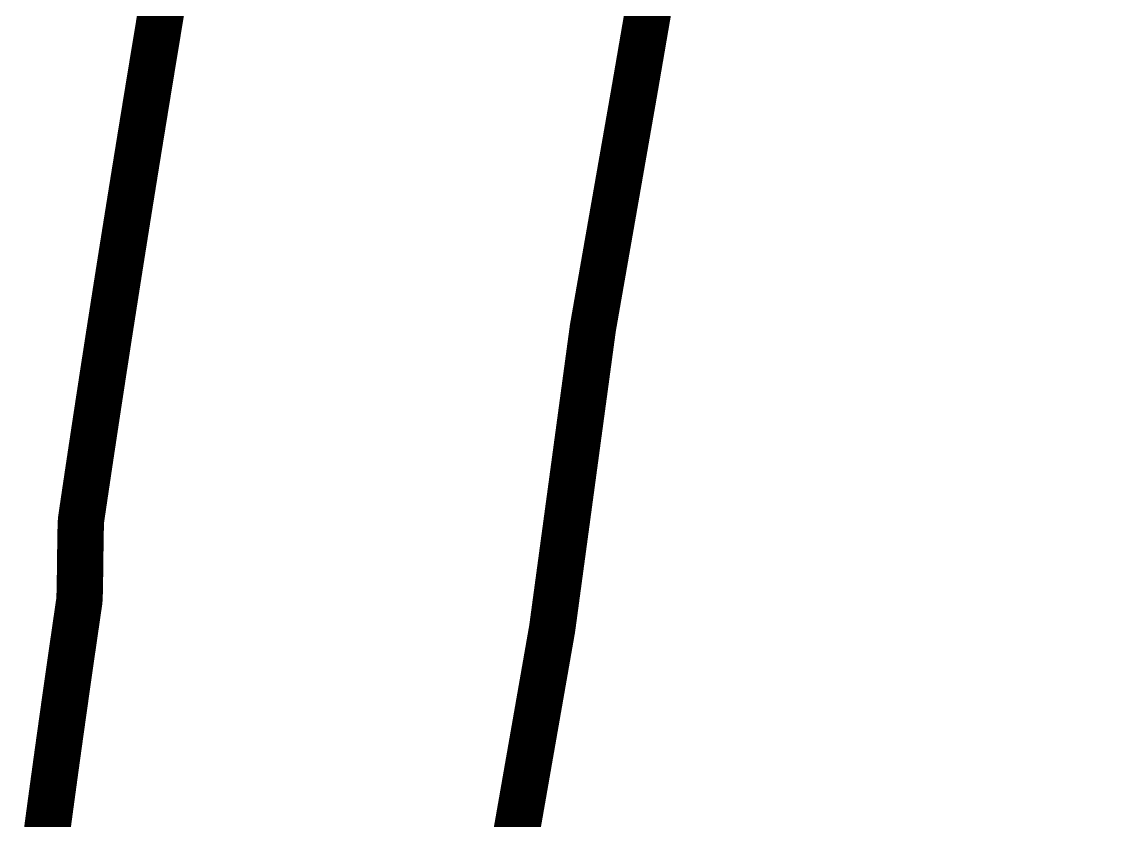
# Model space of a CAD drawing. Header units: inches. Extents: x -1574 to 492, y -294 to 234.
# Drawn here: x -739.563 to -736.594, y -176.146 to -173.989 of the extents above; entities that cross this region are included whole.
import ezdxf

# ---------------------------------------------------------------- set-up
doc = ezdxf.new("R2010")
doc.units = ezdxf.units.IN
doc.header["$MEASUREMENT"] = 0
doc.layers.add('EXTERIOR ELEC EQUIP', color=190, linetype='Continuous')

msp = doc.modelspace()

# ---------------------------------------------------------------- linework, layer by layer
at = {"layer": 'EXTERIOR ELEC EQUIP', "const_width": 0.125}
msp.add_lwpolyline([(-736.65621, -163.90117), (-736.69181, -164.43218), (-736.76053, -165.31499), (-736.83939, -166.21514), (-736.92708, -167.12116), (-737.02226, -168.0216), (-737.12362, -168.905), (-737.22982, -169.7599), (-737.33963, -170.57726), (-737.45209, -171.35775), (-737.5663, -172.10444), (-737.6814, -172.82043), (-737.7965, -173.5088), (-737.91072, -174.17263), (-738.02318, -174.81502), (-738.13299, -175.62654), (-738.23953, -176.23508)], dxfattribs=at)
at = {"layer": 'EXTERIOR ELEC EQUIP', "color": 60, "const_width": 0.125}
msp.add_lwpolyline([(-739.5001, -176.2094), (-739.49989, -176.20778), (-739.49967, -176.20616), (-739.49945, -176.20454), (-739.49924, -176.20292), (-739.49902, -176.20131), (-739.49881, -176.19969), (-739.49859, -176.19807), (-739.49838, -176.19645), (-739.49816, -176.19483), (-739.49794, -176.19321), (-739.49773, -176.19159), (-739.49751, -176.18997), (-739.4973, -176.18835), (-739.49708, -176.18673), (-739.49686, -176.18511), (-739.49665, -176.18349), (-739.49643, -176.18187), (-739.49621, -176.18025), (-739.496, -176.17863), (-739.49578, -176.17701), (-739.49556, -176.17539), (-739.49535, -176.17377), (-739.49513, -176.17215), (-739.49491, -176.17053), (-739.4947, -176.16891), (-739.49448, -176.16729), (-739.49426, -176.16567), (-739.49404, -176.16405), (-739.49383, -176.16243), (-739.49361, -176.16081), (-739.49339, -176.15918), (-739.49318, -176.15756), (-739.49296, -176.15594), (-739.49274, -176.15432), (-739.49252, -176.1527), (-739.4923, -176.15108), (-739.49209, -176.14946), (-739.49187, -176.14783), (-739.49165, -176.14621), (-739.49143, -176.14459), (-739.49121, -176.14297), (-739.491, -176.14135), (-739.49078, -176.13973), (-739.49056, -176.1381), (-739.49034, -176.13648), (-739.49012, -176.13486), (-739.4899, -176.13324), (-739.48969, -176.13161), (-739.48947, -176.12999), (-739.48925, -176.12837), (-739.48903, -176.12675), (-739.48881, -176.12512), (-739.48859, -176.1235), (-739.48837, -176.12188), (-739.48815, -176.12025), (-739.48793, -176.11863), (-739.48772, -176.11701), (-739.4875, -176.11539), (-739.48728, -176.11376), (-739.48706, -176.11214), (-739.48684, -176.11051), (-739.48662, -176.10889), (-739.4864, -176.10727), (-739.48618, -176.10564), (-739.48596, -176.10402), (-739.48574, -176.1024), (-739.48552, -176.10077), (-739.4853, -176.09915), (-739.48508, -176.09752), (-739.48486, -176.0959), (-739.48464, -176.09428), (-739.48442, -176.09265), (-739.4842, -176.09103), (-739.48398, -176.0894), (-739.48376, -176.08778), (-739.48354, -176.08615), (-739.48332, -176.08453), (-739.48309, -176.0829), (-739.48287, -176.08128), (-739.48265, -176.07965), (-739.48243, -176.07803), (-739.48221, -176.0764), (-739.48199, -176.07478), (-739.48177, -176.07315), (-739.48155, -176.07153), (-739.48133, -176.0699), (-739.48111, -176.06828), (-739.48088, -176.06665), (-739.48066, -176.06502), (-739.48044, -176.0634), (-739.48022, -176.06177), (-739.48, -176.06015), (-739.47978, -176.05852), (-739.47955, -176.05689), (-739.47933, -176.05527), (-739.47911, -176.05364), (-739.47889, -176.05202), (-739.47867, -176.05039), (-739.47844, -176.04876), (-739.47822, -176.04714), (-739.478, -176.04551), (-739.47778, -176.04388), (-739.47756, -176.04226), (-739.47733, -176.04063), (-739.47711, -176.039), (-739.47689, -176.03737), (-739.47666, -176.03575), (-739.47644, -176.03412), (-739.47622, -176.03249), (-739.476, -176.03086), (-739.47577, -176.02924), (-739.47555, -176.02761), (-739.47533, -176.02598), (-739.4751, -176.02435), (-739.47488, -176.02273), (-739.47466, -176.0211), (-739.47443, -176.01947), (-739.47421, -176.01784), (-739.47399, -176.01621), (-739.47376, -176.01459), (-739.47354, -176.01296), (-739.47332, -176.01133), (-739.47309, -176.0097), (-739.47287, -176.00807), (-739.47265, -176.00644), (-739.47242, -176.00482), (-739.4722, -176.00319), (-739.47197, -176.00156), (-739.47175, -175.99993), (-739.47152, -175.9983), (-739.4713, -175.99667), (-739.47108, -175.99504), (-739.47085, -175.99341), (-739.47063, -175.99178), (-739.4704, -175.99015), (-739.47018, -175.98852), (-739.46995, -175.98689), (-739.46973, -175.98526), (-739.4695, -175.98363), (-739.46928, -175.982), (-739.46905, -175.98038), (-739.46883, -175.97875), (-739.4686, -175.97712), (-739.46838, -175.97548), (-739.46815, -175.97385), (-739.46793, -175.97222), (-739.4677, -175.97059), (-739.46748, -175.96896), (-739.46725, -175.96733), (-739.46703, -175.9657), (-739.4668, -175.96407), (-739.46657, -175.96244), (-739.46635, -175.96081), (-739.46612, -175.95918), (-739.4659, -175.95755), (-739.46567, -175.95592), (-739.46544, -175.95429), (-739.46522, -175.95265), (-739.46499, -175.95102), (-739.46477, -175.94939), (-739.46454, -175.94776), (-739.46431, -175.94613), (-739.46409, -175.9445), (-739.46386, -175.94287), (-739.46363, -175.94123), (-739.46341, -175.9396), (-739.46318, -175.93797), (-739.46295, -175.93634), (-739.46273, -175.93471), (-739.4625, -175.93307), (-739.46227, -175.93144), (-739.46205, -175.92981), (-739.46182, -175.92818), (-739.46159, -175.92654), (-739.46136, -175.92491), (-739.46114, -175.92328), (-739.46091, -175.92165), (-739.46068, -175.92001), (-739.46046, -175.91838), (-739.46023, -175.91675), (-739.46, -175.91511), (-739.45977, -175.91348), (-739.45954, -175.91185), (-739.45932, -175.91022), (-739.45909, -175.90858), (-739.45886, -175.90695), (-739.45863, -175.90531), (-739.4584, -175.90368), (-739.45818, -175.90205), (-739.45795, -175.90041), (-739.45772, -175.89878), (-739.45749, -175.89715), (-739.45726, -175.89551), (-739.45703, -175.89388), (-739.45681, -175.89224), (-739.45658, -175.89061), (-739.45635, -175.88898), (-739.45612, -175.88734), (-739.45589, -175.88571), (-739.45566, -175.88407), (-739.45543, -175.88244), (-739.4552, -175.8808), (-739.45497, -175.87917), (-739.45475, -175.87753), (-739.45452, -175.8759), (-739.45429, -175.87426), (-739.45406, -175.87263), (-739.45383, -175.87099), (-739.4536, -175.86936), (-739.45337, -175.86772), (-739.45314, -175.86609), (-739.45291, -175.86445), (-739.45268, -175.86282), (-739.45245, -175.86118), (-739.45222, -175.85954), (-739.45199, -175.85791), (-739.45176, -175.85627), (-739.45153, -175.85464), (-739.4513, -175.853), (-739.45107, -175.85137), (-739.45084, -175.84973), (-739.45061, -175.84809), (-739.45038, -175.84646), (-739.45015, -175.84482), (-739.44992, -175.84318), (-739.44969, -175.84155), (-739.44946, -175.83991), (-739.44923, -175.83827), (-739.449, -175.83664), (-739.44876, -175.835), (-739.44853, -175.83336), (-739.4483, -175.83173), (-739.44807, -175.83009), (-739.44784, -175.82845), (-739.44761, -175.82681), (-739.44738, -175.82518), (-739.44715, -175.82354), (-739.44692, -175.8219), (-739.44668, -175.82026), (-739.44645, -175.81863), (-739.44622, -175.81699), (-739.44599, -175.81535), (-739.44576, -175.81371), (-739.44553, -175.81208), (-739.44529, -175.81044), (-739.44506, -175.8088), (-739.44483, -175.80716), (-739.4446, -175.80552), (-739.44437, -175.80388), (-739.44413, -175.80225), (-739.4439, -175.80061), (-739.44367, -175.79897), (-739.44344, -175.79733), (-739.44321, -175.79569), (-739.44297, -175.79405), (-739.44274, -175.79241), (-739.44251, -175.79078), (-739.44227, -175.78914), (-739.44204, -175.7875), (-739.44181, -175.78586), (-739.44158, -175.78422), (-739.44134, -175.78258), (-739.44111, -175.78094), (-739.44088, -175.7793), (-739.44064, -175.77766), (-739.44041, -175.77602), (-739.44018, -175.77438), (-739.43994, -175.77274), (-739.43971, -175.7711), (-739.43948, -175.76946), (-739.43924, -175.76782), (-739.43901, -175.76618), (-739.43878, -175.76454), (-739.43854, -175.7629), (-739.43831, -175.76126), (-739.43808, -175.75962), (-739.43784, -175.75798), (-739.43761, -175.75634), (-739.43737, -175.7547), (-739.43714, -175.75306), (-739.43691, -175.75142), (-739.43667, -175.74978), (-739.43644, -175.74814), (-739.4362, -175.7465), (-739.43597, -175.74485), (-739.43573, -175.74321), (-739.4355, -175.74157), (-739.43527, -175.73993), (-739.43503, -175.73829), (-739.4348, -175.73665), (-739.43456, -175.73501), (-739.43433, -175.73336), (-739.43409, -175.73172), (-739.43386, -175.73008), (-739.43362, -175.72844), (-739.43339, -175.7268), (-739.43315, -175.72516), (-739.43292, -175.72351), (-739.43268, -175.72187), (-739.43245, -175.72023), (-739.43221, -175.71859), (-739.43197, -175.71694), (-739.43174, -175.7153), (-739.4315, -175.71366), (-739.43127, -175.71202), (-739.43103, -175.71037), (-739.4308, -175.70873), (-739.43056, -175.70709), (-739.43032, -175.70545), (-739.43009, -175.7038), (-739.42985, -175.70216), (-739.42962, -175.70052), (-739.42938, -175.69887), (-739.42914, -175.69723), (-739.42891, -175.69559), (-739.42867, -175.69394), (-739.42844, -175.6923), (-739.4282, -175.69066), (-739.42796, -175.68901), (-739.42773, -175.68737), (-739.42749, -175.68572), (-739.42725, -175.68408), (-739.42702, -175.68244), (-739.42678, -175.68079), (-739.42654, -175.67915), (-739.42631, -175.6775), (-739.42607, -175.67586), (-739.42583, -175.67422), (-739.42559, -175.67257), (-739.42536, -175.67093), (-739.42512, -175.66928), (-739.42488, -175.66764), (-739.42464, -175.66599), (-739.42441, -175.66435), (-739.42417, -175.6627), (-739.42393, -175.66106), (-739.42369, -175.65941), (-739.42346, -175.65777), (-739.42322, -175.65612), (-739.42298, -175.65448), (-739.42274, -175.65283), (-739.42251, -175.65119), (-739.42227, -175.64954), (-739.42203, -175.6479), (-739.42179, -175.64625), (-739.42155, -175.64461), (-739.42131, -175.64296), (-739.42108, -175.64131), (-739.42084, -175.63967), (-739.4206, -175.63802), (-739.42036, -175.63638), (-739.42012, -175.63473), (-739.41988, -175.63308), (-739.41965, -175.63144), (-739.41941, -175.62979), (-739.41917, -175.62814), (-739.41893, -175.6265), (-739.41869, -175.62485), (-739.41845, -175.6232), (-739.41821, -175.62156), (-739.41797, -175.61991), (-739.41773, -175.61826), (-739.41749, -175.61662), (-739.41725, -175.61497), (-739.41702, -175.61332), (-739.41678, -175.61168), (-739.41654, -175.61003), (-739.4163, -175.60838), (-739.41606, -175.60673), (-739.41582, -175.60509), (-739.41558, -175.60344), (-739.41534, -175.60179), (-739.4151, -175.60014), (-739.41486, -175.5985), (-739.41462, -175.59685), (-739.41438, -175.5952), (-739.41414, -175.59355), (-739.4139, -175.5919), (-739.41366, -175.59026), (-739.41342, -175.58861), (-739.41318, -175.58696), (-739.41294, -175.58531), (-739.4127, -175.58366), (-739.41246, -175.58201), (-739.41222, -175.58037), (-739.41197, -175.57872), (-739.41173, -175.57707), (-739.41149, -175.57542), (-739.41125, -175.57377), (-739.41101, -175.57212), (-739.41077, -175.57047), (-739.41053, -175.56882), (-739.41029, -175.56717), (-739.41005, -175.56552), (-739.40981, -175.56388), (-739.40956, -175.56223), (-739.40932, -175.56058), (-739.40908, -175.55893), (-739.40884, -175.55728), (-739.4086, -175.55563), (-739.40836, -175.55392), (-739.40812, -175.55184), (-739.40787, -175.54903), (-739.40763, -175.54512), (-739.40739, -175.53975), (-739.40715, -175.53254), (-739.40691, -175.52314), (-739.40667, -175.51118), (-739.40642, -175.49647), (-739.40618, -175.47956), (-739.40594, -175.46118), (-739.4057, -175.44208), (-739.40545, -175.42297), (-739.40521, -175.40459), (-739.40497, -175.38768), (-739.40473, -175.37297), (-739.40448, -175.36101), (-739.40424, -175.3516), (-739.404, -175.3444), (-739.40376, -175.33902), (-739.40351, -175.33511), (-739.40327, -175.3323), (-739.40303, -175.33023), (-739.40279, -175.32851), (-739.40254, -175.32686), (-739.4023, -175.32521), (-739.40206, -175.32356), (-739.40181, -175.32191), (-739.40157, -175.32025), (-739.40133, -175.3186), (-739.40108, -175.31695), (-739.40084, -175.3153), (-739.4006, -175.31365), (-739.40035, -175.31199), (-739.40011, -175.31034), (-739.39987, -175.30869), (-739.39962, -175.30704), (-739.39938, -175.30538), (-739.39913, -175.30373), (-739.39889, -175.30208), (-739.39865, -175.30043), (-739.3984, -175.29877), (-739.39816, -175.29712), (-739.39791, -175.29547), (-739.39767, -175.29381), (-739.39743, -175.29216), (-739.39718, -175.29051), (-739.39694, -175.28886), (-739.39669, -175.2872), (-739.39645, -175.28555), (-739.3962, -175.2839), (-739.39596, -175.28224), (-739.39571, -175.28059), (-739.39547, -175.27893), (-739.39522, -175.27728), (-739.39498, -175.27563), (-739.39473, -175.27397), (-739.39449, -175.27232), (-739.39424, -175.27067), (-739.394, -175.26901), (-739.39375, -175.26736), (-739.39351, -175.2657), (-739.39326, -175.26405), (-739.39302, -175.26239), (-739.39277, -175.26074), (-739.39253, -175.25909), (-739.39228, -175.25743), (-739.39204, -175.25578), (-739.39179, -175.25412), (-739.39155, -175.25247), (-739.3913, -175.25081), (-739.39105, -175.24916), (-739.39081, -175.2475), (-739.39056, -175.24585), (-739.39032, -175.24419), (-739.39007, -175.24254), (-739.38982, -175.24088), (-739.38958, -175.23923), (-739.38933, -175.23757), (-739.38909, -175.23591), (-739.38884, -175.23426), (-739.38859, -175.2326), (-739.38835, -175.23095), (-739.3881, -175.22929), (-739.38785, -175.22764), (-739.38761, -175.22598), (-739.38736, -175.22432), (-739.38711, -175.22267), (-739.38687, -175.22101), (-739.38662, -175.21935), (-739.38637, -175.2177), (-739.38613, -175.21604), (-739.38588, -175.21439), (-739.38563, -175.21273), (-739.38538, -175.21107), (-739.38514, -175.20942), (-739.38489, -175.20776), (-739.38464, -175.2061), (-739.3844, -175.20445), (-739.38415, -175.20279), (-739.3839, -175.20113), (-739.38365, -175.19947), (-739.38341, -175.19782), (-739.38316, -175.19616), (-739.38291, -175.1945), (-739.38266, -175.19284), (-739.38241, -175.19119), (-739.38217, -175.18953), (-739.38192, -175.18787), (-739.38167, -175.18621), (-739.38142, -175.18456), (-739.38117, -175.1829), (-739.38093, -175.18124), (-739.38068, -175.17958), (-739.38043, -175.17793), (-739.38018, -175.17627), (-739.37993, -175.17461), (-739.37969, -175.17295), (-739.37944, -175.17129), (-739.37919, -175.16963), (-739.37894, -175.16798), (-739.37869, -175.16632), (-739.37844, -175.16466), (-739.37819, -175.163), (-739.37794, -175.16134), (-739.3777, -175.15968), (-739.37745, -175.15802), (-739.3772, -175.15636), (-739.37695, -175.1547), (-739.3767, -175.15305), (-739.37645, -175.15139), (-739.3762, -175.14973), (-739.37595, -175.14807), (-739.3757, -175.14641), (-739.37545, -175.14475), (-739.3752, -175.14309), (-739.37495, -175.14143), (-739.3747, -175.13977), (-739.37445, -175.13811), (-739.3742, -175.13645), (-739.37395, -175.13479), (-739.37371, -175.13313), (-739.37346, -175.13147), (-739.37321, -175.12981), (-739.37296, -175.12815), (-739.37271, -175.12649), (-739.37246, -175.12483), (-739.37221, -175.12317), (-739.37195, -175.12151), (-739.3717, -175.11985), (-739.37145, -175.11819), (-739.3712, -175.11653), (-739.37095, -175.11487), (-739.3707, -175.11321), (-739.37045, -175.11154), (-739.3702, -175.10988), (-739.36995, -175.10822), (-739.3697, -175.10656), (-739.36945, -175.1049), (-739.3692, -175.10324), (-739.36895, -175.10158), (-739.3687, -175.09992), (-739.36845, -175.09826), (-739.36819, -175.09659), (-739.36794, -175.09493), (-739.36769, -175.09327), (-739.36744, -175.09161), (-739.36719, -175.08995), (-739.36694, -175.08828), (-739.36669, -175.08662), (-739.36644, -175.08496), (-739.36618, -175.0833), (-739.36593, -175.08164), (-739.36568, -175.07997), (-739.36543, -175.07831), (-739.36518, -175.07665), (-739.36493, -175.07499), (-739.36467, -175.07332), (-739.36442, -175.07166), (-739.36417, -175.07), (-739.36392, -175.06834), (-739.36367, -175.06667), (-739.36341, -175.06501), (-739.36316, -175.06335), (-739.36291, -175.06169), (-739.36266, -175.06002), (-739.3624, -175.05836), (-739.36215, -175.0567), (-739.3619, -175.05503), (-739.36165, -175.05337), (-739.36139, -175.05171), (-739.36114, -175.05004), (-739.36089, -175.04838), (-739.36064, -175.04672), (-739.36038, -175.04505), (-739.36013, -175.04339), (-739.35988, -175.04172), (-739.35963, -175.04006), (-739.35937, -175.0384), (-739.35912, -175.03673), (-739.35887, -175.03507), (-739.35861, -175.0334), (-739.35836, -175.03174), (-739.35811, -175.03008), (-739.35785, -175.02841), (-739.3576, -175.02675), (-739.35735, -175.02508), (-739.35709, -175.02342), (-739.35684, -175.02175), (-739.35659, -175.02009), (-739.35633, -175.01842), (-739.35608, -175.01676), (-739.35582, -175.01509), (-739.35557, -175.01343), (-739.35532, -175.01176), (-739.35506, -175.0101), (-739.35481, -175.00843), (-739.35455, -175.00677), (-739.3543, -175.0051), (-739.35405, -175.00344), (-739.35379, -175.00177), (-739.35354, -175.00011), (-739.35328, -174.99844), (-739.35303, -174.99677), (-739.35277, -174.99511), (-739.35252, -174.99344), (-739.35227, -174.99178), (-739.35201, -174.99011), (-739.35176, -174.98844), (-739.3515, -174.98678), (-739.35125, -174.98511), (-739.35099, -174.98345), (-739.35074, -174.98178), (-739.35048, -174.98011), (-739.35023, -174.97845), (-739.34997, -174.97678), (-739.34972, -174.97511), (-739.34946, -174.97345), (-739.34921, -174.97178), (-739.34895, -174.97011), (-739.3487, -174.96845), (-739.34844, -174.96678), (-739.34819, -174.96511), (-739.34793, -174.96345), (-739.34767, -174.96178), (-739.34742, -174.96011), (-739.34716, -174.95844), (-739.34691, -174.95678), (-739.34665, -174.95511), (-739.3464, -174.95344), (-739.34614, -174.95177), (-739.34588, -174.95011), (-739.34563, -174.94844), (-739.34537, -174.94677), (-739.34512, -174.9451), (-739.34486, -174.94343), (-739.3446, -174.94177), (-739.34435, -174.9401), (-739.34409, -174.93843), (-739.34383, -174.93676), (-739.34358, -174.93509), (-739.34332, -174.93343), (-739.34307, -174.93176), (-739.34281, -174.93009), (-739.34255, -174.92842), (-739.3423, -174.92675), (-739.34204, -174.92508), (-739.34178, -174.92341), (-739.34153, -174.92175), (-739.34127, -174.92008), (-739.34101, -174.91841), (-739.34075, -174.91674), (-739.3405, -174.91507), (-739.34024, -174.9134), (-739.33998, -174.91173), (-739.33973, -174.91006), (-739.33947, -174.90839), (-739.33921, -174.90672), (-739.33895, -174.90505), (-739.3387, -174.90338), (-739.33844, -174.90171), (-739.33818, -174.90005), (-739.33792, -174.89838), (-739.33767, -174.89671), (-739.33741, -174.89504), (-739.33715, -174.89337), (-739.33689, -174.8917), (-739.33664, -174.89003), (-739.33638, -174.88836), (-739.33612, -174.88669), (-739.33586, -174.88501), (-739.3356, -174.88334), (-739.33535, -174.88167), (-739.33509, -174.88), (-739.33483, -174.87833), (-739.33457, -174.87666), (-739.33431, -174.87499), (-739.33405, -174.87332), (-739.3338, -174.87165), (-739.33354, -174.86998), (-739.33328, -174.86831), (-739.33302, -174.86664), (-739.33276, -174.86497), (-739.3325, -174.86329), (-739.33224, -174.86162), (-739.33199, -174.85995), (-739.33173, -174.85828), (-739.33147, -174.85661), (-739.33121, -174.85494), (-739.33095, -174.85327), (-739.33069, -174.85159), (-739.33043, -174.84992), (-739.33017, -174.84825), (-739.32991, -174.84658), (-739.32965, -174.84491), (-739.3294, -174.84324), (-739.32914, -174.84156), (-739.32888, -174.83989), (-739.32862, -174.83822), (-739.32836, -174.83655), (-739.3281, -174.83487), (-739.32784, -174.8332), (-739.32758, -174.83153), (-739.32732, -174.82986), (-739.32706, -174.82818), (-739.3268, -174.82651), (-739.32654, -174.82484), (-739.32628, -174.82317), (-739.32602, -174.82149), (-739.32576, -174.81982), (-739.3255, -174.81815), (-739.32524, -174.81647), (-739.32498, -174.8148), (-739.32472, -174.81313), (-739.32446, -174.81146), (-739.3242, -174.80978), (-739.32394, -174.80811), (-739.32368, -174.80643), (-739.32342, -174.80476), (-739.32316, -174.80309), (-739.3229, -174.80141), (-739.32263, -174.79974), (-739.32237, -174.79807), (-739.32211, -174.79639), (-739.32185, -174.79472), (-739.32159, -174.79304), (-739.32133, -174.79137), (-739.32107, -174.7897), (-739.32081, -174.78802), (-739.32055, -174.78635), (-739.32029, -174.78467), (-739.32003, -174.783), (-739.31976, -174.78133), (-739.3195, -174.77965), (-739.31924, -174.77798), (-739.31898, -174.7763), (-739.31872, -174.77463), (-739.31846, -174.77295), (-739.3182, -174.77128), (-739.31793, -174.7696), (-739.31767, -174.76793), (-739.31741, -174.76625), (-739.31715, -174.76458), (-739.31689, -174.7629), (-739.31663, -174.76123), (-739.31636, -174.75955), (-739.3161, -174.75788), (-739.31584, -174.7562), (-739.31558, -174.75452), (-739.31532, -174.75285), (-739.31505, -174.75117), (-739.31479, -174.7495), (-739.31453, -174.74782), (-739.31427, -174.74615), (-739.314, -174.74447), (-739.31374, -174.74279), (-739.31348, -174.74112), (-739.31322, -174.73944), (-739.31295, -174.73777), (-739.31269, -174.73609), (-739.31243, -174.73441), (-739.31217, -174.73274), (-739.3119, -174.73106), (-739.31164, -174.72938), (-739.31138, -174.72771), (-739.31112, -174.72603), (-739.31085, -174.72435), (-739.31059, -174.72268), (-739.31033, -174.721), (-739.31006, -174.71932), (-739.3098, -174.71765), (-739.30954, -174.71597), (-739.30927, -174.71429), (-739.30901, -174.71262), (-739.30875, -174.71094), (-739.30848, -174.70926), (-739.30822, -174.70758), (-739.30796, -174.70591), (-739.30769, -174.70423), (-739.30743, -174.70255), (-739.30717, -174.70087), (-739.3069, -174.6992), (-739.30664, -174.69752), (-739.30637, -174.69584), (-739.30611, -174.69416), (-739.30585, -174.69248), (-739.30558, -174.69081), (-739.30532, -174.68913), (-739.30505, -174.68745), (-739.30479, -174.68577), (-739.30453, -174.68409), (-739.30426, -174.68242), (-739.304, -174.68074), (-739.30373, -174.67906), (-739.30347, -174.67738), (-739.30321, -174.6757), (-739.30294, -174.67402), (-739.30268, -174.67234), (-739.30241, -174.67066), (-739.30215, -174.66899), (-739.30188, -174.66731), (-739.30162, -174.66563), (-739.30135, -174.66395), (-739.30109, -174.66227), (-739.30082, -174.66059), (-739.30056, -174.65891), (-739.30029, -174.65723), (-739.30003, -174.65555), (-739.29976, -174.65387), (-739.2995, -174.65219), (-739.29923, -174.65051), (-739.29897, -174.64883), (-739.2987, -174.64715), (-739.29844, -174.64548), (-739.29817, -174.6438), (-739.29791, -174.64212), (-739.29764, -174.64044), (-739.29738, -174.63876), (-739.29711, -174.63708), (-739.29684, -174.6354), (-739.29658, -174.63371), (-739.29631, -174.63203), (-739.29605, -174.63035), (-739.29578, -174.62867), (-739.29552, -174.62699), (-739.29525, -174.62531), (-739.29498, -174.62363), (-739.29472, -174.62195), (-739.29445, -174.62027), (-739.29419, -174.61859), (-739.29392, -174.61691), (-739.29365, -174.61523), (-739.29339, -174.61355), (-739.29312, -174.61187), (-739.29286, -174.61018), (-739.29259, -174.6085), (-739.29232, -174.60682), (-739.29206, -174.60514), (-739.29179, -174.60346), (-739.29152, -174.60178), (-739.29126, -174.6001), (-739.29099, -174.59842), (-739.29072, -174.59673), (-739.29046, -174.59505), (-739.29019, -174.59337), (-739.28992, -174.59169), (-739.28966, -174.59001), (-739.28939, -174.58832), (-739.28912, -174.58664), (-739.28885, -174.58496), (-739.28859, -174.58328), (-739.28832, -174.5816), (-739.28805, -174.57991), (-739.28779, -174.57823), (-739.28752, -174.57655), (-739.28725, -174.57487), (-739.28698, -174.57318), (-739.28672, -174.5715), (-739.28645, -174.56982), (-739.28618, -174.56814), (-739.28591, -174.56645), (-739.28565, -174.56477), (-739.28538, -174.56309), (-739.28511, -174.5614), (-739.28484, -174.55972), (-739.28458, -174.55804), (-739.28431, -174.55635), (-739.28404, -174.55467), (-739.28377, -174.55299), (-739.2835, -174.5513), (-739.28324, -174.54962), (-739.28297, -174.54794), (-739.2827, -174.54625), (-739.28243, -174.54457), (-739.28216, -174.54289), (-739.28189, -174.5412), (-739.28163, -174.53952), (-739.28136, -174.53784), (-739.28109, -174.53615), (-739.28082, -174.53447), (-739.28055, -174.53278), (-739.28028, -174.5311), (-739.28002, -174.52942), (-739.27975, -174.52773), (-739.27948, -174.52605), (-739.27921, -174.52436), (-739.27894, -174.52268), (-739.27867, -174.52099), (-739.2784, -174.51931), (-739.27813, -174.51762), (-739.27786, -174.51594), (-739.2776, -174.51425), (-739.27733, -174.51257), (-739.27706, -174.51088), (-739.27679, -174.5092), (-739.27652, -174.50751), (-739.27625, -174.50583), (-739.27598, -174.50414), (-739.27571, -174.50246), (-739.27544, -174.50077), (-739.27517, -174.49909), (-739.2749, -174.4974), (-739.27463, -174.49572), (-739.27436, -174.49403), (-739.27409, -174.49235), (-739.27382, -174.49066), (-739.27355, -174.48898), (-739.27328, -174.48729), (-739.27301, -174.4856), (-739.27274, -174.48392), (-739.27247, -174.48223), (-739.2722, -174.48055), (-739.27193, -174.47886), (-739.27166, -174.47717), (-739.27139, -174.47549), (-739.27112, -174.4738), (-739.27085, -174.47211), (-739.27058, -174.47043), (-739.27031, -174.46874), (-739.27004, -174.46706), (-739.26977, -174.46537), (-739.2695, -174.46368), (-739.26923, -174.462), (-739.26896, -174.46031), (-739.26869, -174.45862), (-739.26842, -174.45694), (-739.26815, -174.45525), (-739.26788, -174.45356), (-739.26761, -174.45187), (-739.26734, -174.45019), (-739.26707, -174.4485), (-739.2668, -174.44681), (-739.26652, -174.44513), (-739.26625, -174.44344), (-739.26598, -174.44175), (-739.26571, -174.44006), (-739.26544, -174.43838), (-739.26517, -174.43669), (-739.2649, -174.435), (-739.26463, -174.43331), (-739.26435, -174.43162), (-739.26408, -174.42994), (-739.26381, -174.42825), (-739.26354, -174.42656), (-739.26327, -174.42487), (-739.263, -174.42318), (-739.26273, -174.4215), (-739.26245, -174.41981), (-739.26218, -174.41812), (-739.26191, -174.41643), (-739.26164, -174.41474), (-739.26137, -174.41305), (-739.2611, -174.41137), (-739.26082, -174.40968), (-739.26055, -174.40799), (-739.26028, -174.4063), (-739.26001, -174.40461), (-739.25974, -174.40292), (-739.25946, -174.40123), (-739.25919, -174.39954), (-739.25892, -174.39785), (-739.25865, -174.39617), (-739.25837, -174.39448), (-739.2581, -174.39279), (-739.25783, -174.3911), (-739.25756, -174.38941), (-739.25728, -174.38772), (-739.25701, -174.38603), (-739.25674, -174.38434), (-739.25647, -174.38265), (-739.25619, -174.38096), (-739.25592, -174.37927), (-739.25565, -174.37758), (-739.25538, -174.37589), (-739.2551, -174.3742), (-739.25483, -174.37251), (-739.25456, -174.37082), (-739.25428, -174.36913), (-739.25401, -174.36744), (-739.25374, -174.36575), (-739.25346, -174.36406), (-739.25319, -174.36237), (-739.25292, -174.36068), (-739.25264, -174.35899), (-739.25237, -174.3573), (-739.2521, -174.35561), (-739.25182, -174.35392), (-739.25155, -174.35223), (-739.25128, -174.35054), (-739.251, -174.34884), (-739.25073, -174.34715), (-739.25046, -174.34546), (-739.25018, -174.34377), (-739.24991, -174.34208), (-739.24964, -174.34039), (-739.24936, -174.3387), (-739.24909, -174.33701), (-739.24881, -174.33532), (-739.24854, -174.33362), (-739.24827, -174.33193), (-739.24799, -174.33024), (-739.24772, -174.32855), (-739.24744, -174.32686), (-739.24717, -174.32517), (-739.2469, -174.32347), (-739.24662, -174.32178), (-739.24635, -174.32009), (-739.24607, -174.3184), (-739.2458, -174.31671), (-739.24552, -174.31501), (-739.24525, -174.31332), (-739.24497, -174.31163), (-739.2447, -174.30994), (-739.24443, -174.30825), (-739.24415, -174.30655), (-739.24388, -174.30486), (-739.2436, -174.30317), (-739.24333, -174.30148), (-739.24305, -174.29978), (-739.24278, -174.29809), (-739.2425, -174.2964), (-739.24223, -174.2947), (-739.24195, -174.29301), (-739.24168, -174.29132), (-739.2414, -174.28963), (-739.24113, -174.28793), (-739.24085, -174.28624), (-739.24058, -174.28455), (-739.2403, -174.28285), (-739.24003, -174.28116), (-739.23975, -174.27947), (-739.23948, -174.27777), (-739.2392, -174.27608), (-739.23892, -174.27439), (-739.23865, -174.27269), (-739.23837, -174.271), (-739.2381, -174.26931), (-739.23782, -174.26761), (-739.23755, -174.26592), (-739.23727, -174.26422), (-739.23699, -174.26253), (-739.23672, -174.26084), (-739.23644, -174.25914), (-739.23617, -174.25745), (-739.23589, -174.25575), (-739.23562, -174.25406), (-739.23534, -174.25237), (-739.23506, -174.25067), (-739.23479, -174.24898), (-739.23451, -174.24728), (-739.23423, -174.24559), (-739.23396, -174.24389), (-739.23368, -174.2422), (-739.23341, -174.2405), (-739.23313, -174.23881), (-739.23285, -174.23711), (-739.23258, -174.23542), (-739.2323, -174.23372), (-739.23202, -174.23203), (-739.23175, -174.23033), (-739.23147, -174.22864), (-739.23119, -174.22694), (-739.23092, -174.22525), (-739.23064, -174.22355), (-739.23036, -174.22186), (-739.23009, -174.22016), (-739.22981, -174.21847), (-739.22953, -174.21677), (-739.22926, -174.21508), (-739.22898, -174.21338), (-739.2287, -174.21168), (-739.22842, -174.20999), (-739.22815, -174.20829), (-739.22787, -174.2066), (-739.22759, -174.2049), (-739.22732, -174.2032), (-739.22704, -174.20151), (-739.22676, -174.19981), (-739.22648, -174.19812), (-739.22621, -174.19642), (-739.22593, -174.19472), (-739.22565, -174.19303), (-739.22537, -174.19133), (-739.2251, -174.18963), (-739.22482, -174.18794), (-739.22454, -174.18624), (-739.22426, -174.18454), (-739.22398, -174.18285), (-739.22371, -174.18115), (-739.22343, -174.17945), (-739.22315, -174.17776), (-739.22287, -174.17606), (-739.22259, -174.17436), (-739.22232, -174.17267), (-739.22204, -174.17097), (-739.22176, -174.16927), (-739.22148, -174.16757), (-739.2212, -174.16588), (-739.22093, -174.16418), (-739.22065, -174.16248), (-739.22037, -174.16078), (-739.22009, -174.15909), (-739.21981, -174.15739), (-739.21953, -174.15569), (-739.21926, -174.15399), (-739.21898, -174.1523), (-739.2187, -174.1506), (-739.21842, -174.1489), (-739.21814, -174.1472), (-739.21786, -174.1455), (-739.21758, -174.14381), (-739.2173, -174.14211), (-739.21703, -174.14041), (-739.21675, -174.13871), (-739.21647, -174.13701), (-739.21619, -174.13531), (-739.21591, -174.13362), (-739.21563, -174.13192), (-739.21535, -174.13022), (-739.21507, -174.12852), (-739.21479, -174.12682), (-739.21451, -174.12512), (-739.21424, -174.12342), (-739.21396, -174.12172), (-739.21368, -174.12003), (-739.2134, -174.11833), (-739.21312, -174.11663), (-739.21284, -174.11493), (-739.21256, -174.11323), (-739.21228, -174.11153), (-739.212, -174.10983), (-739.21172, -174.10813), (-739.21144, -174.10643), (-739.21116, -174.10473), (-739.21088, -174.10303), (-739.2106, -174.10133), (-739.21032, -174.09963), (-739.21004, -174.09793), (-739.20976, -174.09623), (-739.20948, -174.09453), (-739.2092, -174.09284), (-739.20892, -174.09114), (-739.20864, -174.08944), (-739.20836, -174.08774), (-739.20808, -174.08604), (-739.2078, -174.08433), (-739.20752, -174.08263), (-739.20724, -174.08093), (-739.20696, -174.07923), (-739.20668, -174.07753), (-739.2064, -174.07583), (-739.20612, -174.07413), (-739.20584, -174.07243), (-739.20556, -174.07073), (-739.20528, -174.06903), (-739.205, -174.06733), (-739.20472, -174.06563), (-739.20444, -174.06393), (-739.20416, -174.06223), (-739.20387, -174.06053), (-739.20359, -174.05883), (-739.20331, -174.05712), (-739.20303, -174.05542), (-739.20275, -174.05372), (-739.20247, -174.05202), (-739.20219, -174.05032), (-739.20191, -174.04862), (-739.20163, -174.04692), (-739.20135, -174.04522), (-739.20106, -174.04351), (-739.20078, -174.04181), (-739.2005, -174.04011), (-739.20022, -174.03841), (-739.19994, -174.03671), (-739.19966, -174.03501), (-739.19938, -174.0333), (-739.1991, -174.0316), (-739.19881, -174.0299), (-739.19853, -174.0282), (-739.19825, -174.0265), (-739.19797, -174.02479), (-739.19769, -174.02309), (-739.19741, -174.02139), (-739.19712, -174.01969), (-739.19684, -174.01798), (-739.19656, -174.01628), (-739.19628, -174.01458), (-739.196, -174.01288), (-739.19571, -174.01117), (-739.19543, -174.00947), (-739.19515, -174.00777), (-739.19487, -174.00607), (-739.19459, -174.00436), (-739.1943, -174.00266), (-739.19402, -174.00096), (-739.19374, -173.99925), (-739.19346, -173.99755), (-739.19318, -173.99585), (-739.19289, -173.99414), (-739.19261, -173.99244), (-739.19233, -173.99074), (-739.19205, -173.98904), (-739.19176, -173.98733), (-739.19148, -173.98563), (-739.1912, -173.98392), (-739.19092, -173.98222), (-739.19063, -173.98052), (-739.19035, -173.97881), (-739.19007, -173.97711), (-739.18979, -173.97541), (-739.1895, -173.9737), (-739.18922, -173.972), (-739.18894, -173.97029), (-739.18865, -173.96859), (-739.18837, -173.96689), (-739.18809, -173.96518), (-739.18781, -173.96348), (-739.18752, -173.96177), (-739.18724, -173.96007), (-739.18696, -173.95836), (-739.18667, -173.95666), (-739.18639, -173.95496), (-739.18611, -173.95325), (-739.18582, -173.95155), (-739.18554, -173.94984), (-739.18526, -173.94814), (-739.18497, -173.94643), (-739.18469, -173.94473), (-739.18441, -173.94302), (-739.18412, -173.94132), (-739.18384, -173.93961), (-739.18356, -173.93791), (-739.18327, -173.9362), (-739.18299, -173.9345), (-739.1827, -173.93279), (-739.18242, -173.93109), (-739.18214, -173.92938), (-739.18185, -173.92768), (-739.18157, -173.92597)], dxfattribs=at)

doc.saveas('drawing.dxf')
